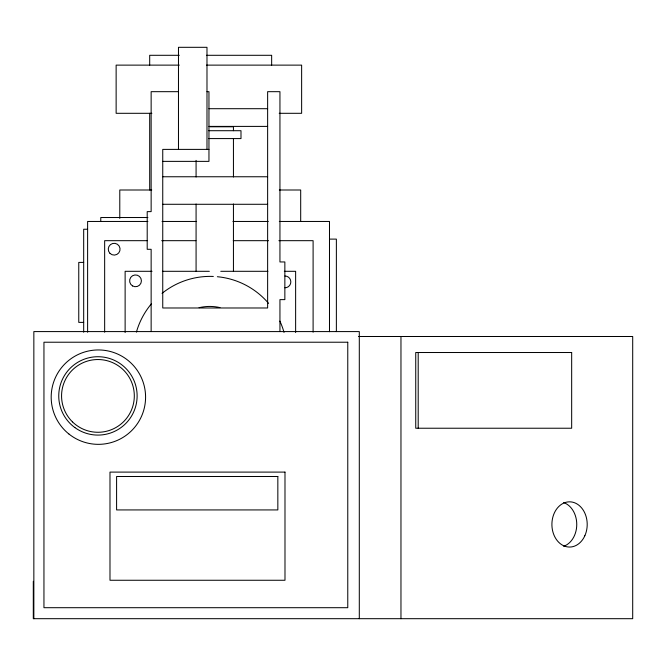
<?xml version="1.0" encoding="UTF-8"?>
<svg xmlns="http://www.w3.org/2000/svg" width="666" height="666" viewBox="0 0 666 666"><rect width="100%" height="100%" fill="white"/><g stroke="black" fill="none" stroke-linecap="round" stroke-linejoin="round"><path stroke-width="1" d="M179.304 55.295L149.692 55.295L149.692 65.126M206.527 55.295L271.653 55.295L271.653 65.126M179.304 65.126L116.134 65.126L116.134 113.303L151.881 113.303M206.527 65.126L301.631 65.126L301.631 113.303L279.22 113.303M178.471 91.675L151.14 91.675L151.14 211.63L147.203 211.63L147.203 249.3L151.14 249.3L151.14 331.585M206.984 91.675L208.958 91.675L208.958 161.372L162.745 161.372M208.958 108.7L267.632 108.7M208.958 126.398L267.632 126.398M209.923 126.781L233.441 126.781L233.441 130.711M208.816 130.711L240.992 130.711L240.992 138.578L208.816 138.578M208.958 149.392L162.745 149.392L162.745 307.983L267.632 307.983L267.632 91.675L279.945 91.675L279.945 261.954L284.857 261.954L284.857 299.625L279.945 299.625L279.945 331.585M162.745 176.756L267.632 176.756M151.748 190.001L119.78 190.001L119.78 218.415M279.329 190.001L300.691 190.001L300.691 221.462M162.745 204.287L267.632 204.287M147.894 217.524L100.774 217.524L100.774 221.462M147.894 221.462L87.612 221.462L87.612 332.217M162.046 221.462L196.612 221.462M232.95 221.462L268.281 221.462M279.329 221.462L329.487 221.462L329.487 331.71M87.612 229.237L83.683 229.237L83.683 332.217M329.487 239.111L336.372 239.111L336.372 331.626M147.169 240.676L104.654 240.676L104.654 332.209M161.688 240.676L195.912 240.676M233.25 240.676L268.506 240.676M278.879 240.676L313.103 240.676L313.103 332.209M83.683 262.404L78.763 262.404L78.763 322.386L83.683 322.386M152.023 271.303L125.125 271.303L125.125 332.517M162.371 271.303L209.34 271.303M220.771 271.303L267.899 271.303M284.332 271.303L295.629 271.303L295.629 332.517M358.541 336.497L632.7 336.497L632.7 618.689L33.3 618.689L33.3 581.326M418.198 352.514L418.198 428.23M400.965 336.497L400.965 618.689M359.299 618.689L359.299 331.585L33.849 331.585L33.849 618.689M233.441 138.578L233.441 177.006M233.441 204.004L233.441 271.512M206.984 149.392L206.984 47.311L178.471 47.311L178.471 149.392M196.079 160.389L196.079 177.006M196.079 204.004L196.079 271.512M149.692 113.303L149.692 190.001M136.405 332.134A76.69 76.69 0 0 1 151.332 303.904M162.046 293.373A76.69 76.69 0 0 1 213.328 276.448M217.357 276.723A76.69 76.69 0 0 1 268.598 303.388M279.895 321.112A76.69 76.69 0 0 1 284.032 332.392M199.067 307.692A46.012 46.012 0 0 1 219.98 307.592M284.931 275.99A5.902 5.902 0 0 1 290.834 281.893A5.902 5.902 0 0 1 284.931 287.795M563.669 502.597A22.611 17.649 -90 0 1 576.756 524.442A22.611 17.649 -90 0 1 563.669 546.287M347.769 342.224L43.948 342.224L43.948 607.7L347.769 607.7L347.769 342.224M571.669 352.514L415.742 352.514L415.742 428.23L571.669 428.23L571.669 352.514M284.99 472.102L109.99 472.102L109.99 580.261L284.99 580.261L284.99 472.102M277.839 476.498L116.592 476.498L116.592 509.931L277.839 509.931L277.839 476.498M132.567 285.939A5.902 5.902 0 0 0 141.417 280.836A5.902 5.902 0 0 0 132.567 275.724A5.902 5.902 0 0 0 132.567 285.939M109.99 253.371A5.902 5.902 0 0 0 119.863 250.724A5.902 5.902 0 0 0 112.637 243.498A5.902 5.902 0 0 0 109.99 253.371M69.014 434.09A47.194 47.194 0 0 0 145.063 404.112A47.194 47.194 0 0 0 81.077 353.238A47.194 47.194 0 0 0 69.014 434.09M72.469 421.878A36.38 36.38 0 0 0 133.167 404.978A36.38 36.38 0 0 0 88.178 360.864A36.38 36.38 0 0 0 72.469 421.878M74.892 427.589A39.177 39.177 0 0 0 136.905 400.025A39.177 39.177 0 0 0 82.026 360.098A39.177 39.177 0 0 0 74.892 427.589M584.84 535.747A22.611 17.649 -90 0 0 569.555 501.823A22.611 17.649 -90 0 0 554.27 535.747A22.611 17.649 -90 0 0 584.84 535.747"/></g></svg>
